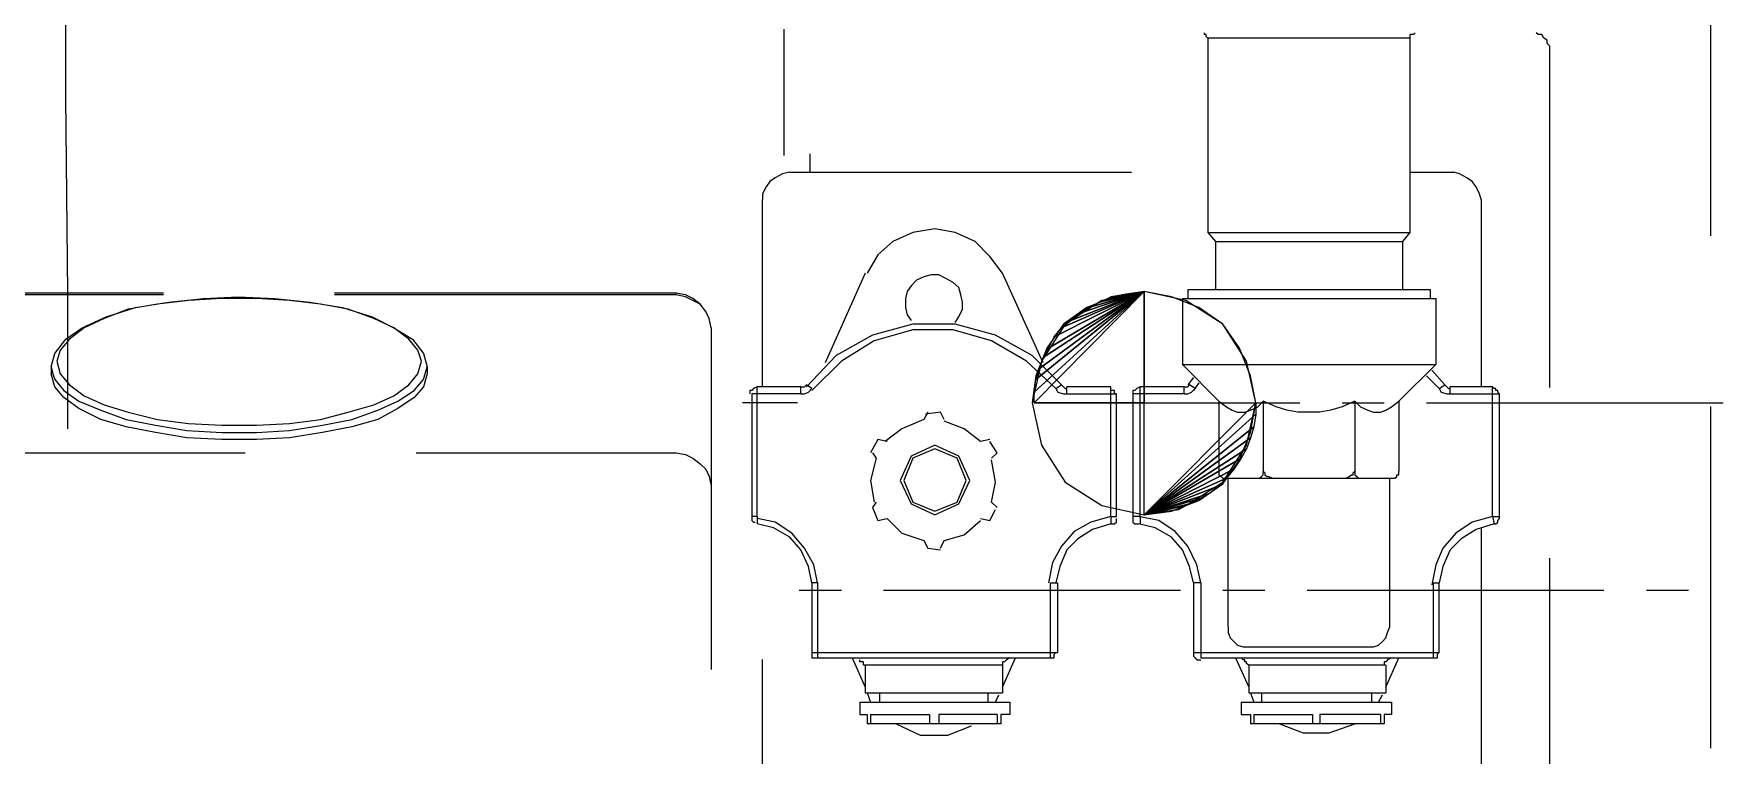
# Model space of a CAD drawing. Header units: inches. Extents: x -229 to 371, y -110 to 269.
# Drawn here: x 79.32 to 91.68, y 210.03 to 215.31 of the extents above; entities that cross this region are included whole.
import ezdxf

# ---------------------------------------------------------------- set-up
doc = ezdxf.new("R2010")
doc.units = ezdxf.units.IN
doc.header["$MEASUREMENT"] = 0
doc.linetypes.add('HIDDEN', pattern=[0.375, 0.25, -0.125])
doc.layers.get('0').update_dxf_attribs({"color": 10})

msp = doc.modelspace()

# ---------------------------------------------------------------- linework, layer by layer
at = {"color": 1, "linetype": 'HIDDEN', "ltscale": 10}
for p, q in [((91.58636, 220.08069), (91.58636, 205.13342)), ((79.5537, 215.24912), (79.5537, 215.54493)), ((84.81053, 214.41731), (84.81053, 215.34267)), ((87.88494, 215.30222), (87.88494, 215.31486)), ((89.4272, 215.31486), (89.41455, 215.30222)), ((90.32727, 215.30222), (90.3121, 215.31486)), ((79.5537, 214.84712), (79.5537, 215.24912)), ((87.89758, 215.30222), (87.88494, 215.30222)), ((87.89758, 215.28957), (87.89758, 215.30222)), ((87.91022, 215.27693), (87.89758, 215.28957)), ((89.38674, 215.27693), (87.91022, 215.27693)), ((87.91022, 215.27693), (87.91022, 213.8535)), ((89.39938, 215.30222), (89.38674, 215.30222)), ((89.38674, 215.30222), (89.38674, 215.28957)), ((89.38674, 215.28957), (89.38674, 215.27693)), ((89.38674, 215.27693), (89.38674, 213.8535)), ((89.38674, 215.27693), (89.38674, 215.27693)), ((89.38674, 215.27693), (89.38674, 215.27693)), ((89.41455, 215.30222), (89.39938, 215.30222)), ((90.35255, 215.30222), (90.32727, 215.30222)), ((90.36772, 215.27693), (90.35255, 215.30222)), ((90.393, 215.26176), (90.36772, 215.27693)), ((90.393, 215.23648), (90.393, 215.26176)), ((90.40817, 215.22131), (90.393, 215.23648)), ((90.40817, 215.22131), (90.40817, 205.22697)), ((79.56837, 213.41105), (79.5537, 214.84712)), ((85.00015, 214.29595), (85.00015, 214.42995)), ((84.70434, 214.22769), (84.67906, 214.18977)), ((84.7448, 214.2555), (84.70434, 214.22769)), ((84.79789, 214.28331), (84.7448, 214.2555)), ((84.85098, 214.29595), (84.79789, 214.28331)), ((84.85098, 214.29595), (87.91022, 214.29595)), ((89.38674, 214.29595), (89.71037, 214.29595)), ((89.75082, 214.28331), (89.71037, 214.29595)), ((89.71037, 214.29595), (89.71037, 214.29595)), ((89.80391, 214.2555), (89.75082, 214.28331)), ((89.84436, 214.22769), (89.80391, 214.2555)), ((89.87218, 214.18977), (89.84436, 214.22769)), ((84.67906, 214.18977), (84.65125, 214.13667)), ((84.65125, 214.13667), (84.65125, 214.09622)), ((84.65125, 212.72588), (84.65125, 214.09622)), ((84.65125, 214.09622), (84.65125, 214.09622)), ((89.89746, 214.13667), (89.87218, 214.18977)), ((89.9101, 214.09622), (89.89746, 214.13667)), ((89.9101, 214.09622), (89.9101, 212.72588)), ((85.75106, 213.8535), (85.60442, 213.78777)), ((85.91287, 213.88131), (85.75106, 213.8535)), ((86.06204, 213.8535), (85.91287, 213.88131)), ((86.20615, 213.78777), (86.06204, 213.8535)), ((87.91022, 213.8535), (87.96584, 213.78777)), ((87.91022, 213.8535), (89.38674, 213.8535)), ((89.38674, 213.8535), (89.33365, 213.78777)), ((85.60442, 213.78777), (85.4957, 213.69169)), ((86.31487, 213.67905), (86.20615, 213.78777)), ((87.96584, 213.78777), (87.96584, 213.43633)), ((87.96584, 213.78777), (89.33365, 213.78777)), ((89.33365, 213.78777), (89.33365, 213.43633)), ((85.4957, 213.69169), (85.41732, 213.55769)), ((86.40841, 213.55769), (86.31487, 213.67905)), ((85.40215, 213.55769), (85.10887, 212.90034)), ((85.41732, 213.55769), (85.41732, 213.55769)), ((85.73842, 213.46415), (85.7106, 213.42369)), ((85.77887, 213.5046), (85.73842, 213.46415)), ((85.83196, 213.52988), (85.77887, 213.5046)), ((85.88506, 213.54505), (85.83196, 213.52988)), ((85.94068, 213.54505), (85.88506, 213.54505)), ((85.99377, 213.51724), (85.94068, 213.54505)), ((86.04687, 213.48943), (85.99377, 213.51724)), ((86.08732, 213.4515), (86.04687, 213.48943)), ((86.70422, 212.90034), (86.40841, 213.55769)), ((84.01918, 213.41105), (74.61721, 213.41105)), ((84.01918, 213.39841), (74.61721, 213.39841)), ((79.56837, 212.41743), (79.56837, 213.41105)), ((80.22623, 213.33015), (80.00981, 213.29222)), ((80.06492, 213.30486), (80.30663, 213.34532)), ((80.45302, 213.35796), (80.22623, 213.33015)), ((80.30663, 213.34532), (80.56123, 213.3706)), ((80.69498, 213.3706), (80.45302, 213.35796)), ((80.56123, 213.3706), (80.81583, 213.38324)), ((80.94957, 213.3706), (80.69498, 213.3706)), ((80.81583, 213.38324), (81.08307, 213.3706)), ((81.19128, 213.35796), (80.94957, 213.3706)), ((81.08307, 213.3706), (81.33994, 213.34532)), ((81.41832, 213.33015), (81.19128, 213.35796)), ((81.33994, 213.34532), (81.57963, 213.30486)), ((81.61983, 213.29222), (81.41832, 213.33015)), ((84.01918, 213.39841), (84.01918, 213.41105)), ((84.08744, 213.39841), (84.01918, 213.41105)), ((84.08744, 213.38324), (84.01918, 213.39841)), ((84.14053, 213.3706), (84.08744, 213.39841)), ((84.14053, 213.35796), (84.08744, 213.38324)), ((84.19616, 213.33015), (84.14053, 213.3706)), ((84.19616, 213.33015), (84.14053, 213.35796)), ((84.23661, 213.27705), (84.19616, 213.33015)), ((84.23661, 213.27705), (84.19616, 213.33015)), ((85.7106, 213.42369), (85.69796, 213.3706)), ((85.69796, 213.3706), (85.69796, 213.30486)), ((86.10249, 213.39841), (86.08732, 213.4515)), ((86.11513, 213.34532), (86.10249, 213.39841)), ((86.11513, 213.29222), (86.11513, 213.34532)), ((86.63849, 212.60705), (87.44249, 213.42369)), ((86.63849, 212.68543), (87.44249, 213.42369)), ((87.44249, 213.42369), (86.63849, 212.60705)), ((87.44249, 213.42369), (86.63849, 212.68543)), ((86.65113, 212.77898), (87.44249, 213.42369)), ((87.44249, 213.42369), (86.65113, 212.77898)), ((86.67894, 212.85988), (87.44249, 213.42369)), ((87.44249, 213.42369), (86.67894, 212.85988)), ((86.70422, 212.94079), (87.44249, 213.42369)), ((87.44249, 213.42369), (86.70422, 212.94079)), ((86.74468, 213.00905), (87.44249, 213.42369)), ((87.44249, 213.42369), (86.74468, 213.00905)), ((86.78513, 213.08996), (87.44249, 213.42369)), ((87.44249, 213.42369), (86.78513, 213.08996)), ((86.83822, 213.15569), (87.44249, 213.42369)), ((87.44249, 213.42369), (86.83822, 213.15569)), ((87.13403, 213.35796), (86.86603, 213.18351)), ((86.90649, 213.21132), (87.44249, 213.42369)), ((87.44249, 213.42369), (86.90649, 213.21132)), ((86.97222, 213.26441), (87.44249, 213.42369)), ((87.44249, 213.42369), (86.97222, 213.26441)), ((87.22758, 213.38324), (87.02532, 213.30486)), ((87.03796, 213.30486), (87.44249, 213.42369)), ((87.44249, 213.42369), (87.03796, 213.30486)), ((87.03796, 213.30486), (87.11886, 213.34532)), ((87.11886, 213.34532), (87.44249, 213.42369)), ((87.44249, 213.42369), (87.11886, 213.34532)), ((87.11886, 213.34532), (87.19977, 213.38324)), ((87.11886, 213.34532), (87.11886, 213.34532)), ((87.44249, 213.42369), (87.13403, 213.35796)), ((87.19977, 213.38324), (87.44249, 213.42369)), ((87.44249, 213.42369), (87.19977, 213.38324)), ((87.19977, 213.38324), (87.28067, 213.39841)), ((87.19977, 213.38324), (87.19977, 213.38324)), ((87.44249, 213.42369), (87.22758, 213.38324)), ((87.28067, 213.39841), (87.44249, 213.42369)), ((87.44249, 213.42369), (87.28067, 213.39841)), ((87.28067, 213.39841), (87.36158, 213.41105)), ((87.28067, 213.39841), (87.28067, 213.39841)), ((87.36158, 213.41105), (87.44249, 213.42369)), ((87.36158, 213.41105), (87.36158, 213.41105)), ((87.44249, 211.78789), (87.44249, 213.42369)), ((87.74841, 213.35796), (87.44249, 213.42369)), ((87.64475, 213.38324), (87.44249, 213.42369)), ((87.44249, 213.42369), (87.44249, 212.60705)), ((87.44249, 213.42369), (87.44249, 213.42369)), ((87.84448, 213.30486), (87.64475, 213.38324)), ((87.72313, 213.3706), (87.72313, 212.8877)), ((87.72313, 213.3706), (89.57637, 213.3706)), ((88.01894, 213.18351), (87.74841, 213.35796)), ((87.76358, 213.43633), (87.76358, 213.3706)), ((87.76358, 213.43633), (89.53591, 213.43633)), ((89.53591, 213.43633), (89.53591, 213.3706)), ((89.57637, 213.3706), (89.57637, 212.8877)), ((79.67456, 213.15569), (79.85053, 213.2366)), ((79.83586, 213.22396), (79.68947, 213.15569)), ((80.00981, 213.29222), (79.83586, 213.22396)), ((79.85053, 213.2366), (80.06492, 213.30486)), ((81.57963, 213.30486), (81.79605, 213.2366)), ((81.80869, 213.22396), (81.61983, 213.29222)), ((81.79605, 213.2366), (81.95508, 213.15569)), ((81.95508, 213.15569), (81.80869, 213.22396)), ((84.26189, 213.22396), (84.23661, 213.27705)), ((84.26189, 213.22396), (84.23661, 213.27705)), ((84.27706, 213.15569), (84.26189, 213.22396)), ((84.27706, 213.15569), (84.26189, 213.22396)), ((85.69796, 213.30486), (85.7106, 213.25177)), ((85.7106, 213.25177), (85.73842, 213.21132)), ((85.73842, 213.21132), (85.73842, 213.21132)), ((86.06204, 213.19615), (86.08732, 213.2366)), ((86.08732, 213.2366), (86.11513, 213.29222)), ((86.83822, 213.15569), (86.90649, 213.21132)), ((87.02532, 213.30486), (86.85339, 213.18351)), ((86.90649, 213.21132), (86.97222, 213.26441)), ((86.90649, 213.21132), (86.90649, 213.21132)), ((86.97222, 213.26441), (87.03796, 213.30486)), ((86.97222, 213.26441), (86.97222, 213.26441)), ((87.03796, 213.30486), (87.03796, 213.30486)), ((88.01894, 213.18351), (87.84448, 213.30486)), ((79.5537, 213.07479), (79.67456, 213.15569)), ((79.68947, 213.15569), (79.58126, 213.07479)), ((82.06329, 213.07479), (81.95508, 213.15569)), ((81.95508, 213.15569), (82.09085, 213.07479)), ((84.27706, 213.15569), (84.27706, 201.46992)), ((85.45525, 213.1026), (85.18978, 212.95343)), ((85.75106, 213.18351), (85.45525, 213.1026)), ((85.75106, 213.14305), (85.46789, 213.06215)), ((86.06204, 213.18351), (85.75106, 213.18351)), ((86.04687, 213.14305), (85.75106, 213.14305)), ((86.32751, 213.06215), (86.04687, 213.14305)), ((86.35532, 213.1026), (86.06204, 213.18351)), ((86.62332, 212.95343), (86.35532, 213.1026)), ((86.86603, 213.18351), (86.69158, 212.91298)), ((86.85339, 213.18351), (86.73204, 213.00905)), ((86.74468, 213.00905), (86.78513, 213.08996)), ((86.78513, 213.08996), (86.83822, 213.15569)), ((86.78513, 213.08996), (86.78513, 213.08996)), ((86.83822, 213.15569), (86.83822, 213.15569)), ((88.19339, 212.91298), (88.01894, 213.18351)), ((88.14029, 213.00905), (88.01894, 213.18351)), ((79.44752, 212.87253), (79.47305, 212.9686)), ((79.47305, 212.9686), (79.5537, 213.07479)), ((79.51325, 212.99388), (79.48797, 212.91298)), ((79.58126, 213.07479), (79.51325, 212.99388)), ((82.13105, 212.99388), (82.06329, 213.07479)), ((82.09085, 213.07479), (82.1715, 212.9686)), ((82.15658, 212.91298), (82.13105, 212.99388)), ((82.1715, 212.9686), (82.19703, 212.87253)), ((85.46789, 213.06215), (85.23023, 212.91298)), ((86.58287, 212.91298), (86.32751, 213.06215)), ((86.73204, 213.00905), (86.65113, 212.80679)), ((86.70422, 212.94079), (86.74468, 213.00905)), ((86.74468, 213.00905), (86.74468, 213.00905)), ((88.2212, 212.80679), (88.14029, 213.00905)), ((79.44752, 212.87253), (79.44752, 212.81943)), ((79.44752, 212.87253), (79.46041, 212.81943)), ((79.48797, 212.91298), (79.51325, 212.81943)), ((82.13105, 212.81943), (82.15658, 212.91298)), ((82.1715, 212.77898), (82.19703, 212.87253)), ((82.19703, 212.87253), (82.19703, 212.81943)), ((85.18978, 212.95343), (84.97234, 212.72588)), ((85.23023, 212.91298), (85.0128, 212.69807)), ((86.79777, 212.71324), (86.58287, 212.91298)), ((86.83822, 212.73853), (86.62332, 212.95343)), ((86.69158, 212.91298), (86.62332, 212.60705)), ((86.65113, 212.77898), (86.67894, 212.85988)), ((86.67894, 212.85988), (86.70422, 212.94079)), ((86.67894, 212.85988), (86.67894, 212.85988)), ((86.70422, 212.94079), (86.70422, 212.94079)), ((87.72313, 212.8877), (87.99113, 212.6197)), ((87.72313, 212.8877), (89.57637, 212.8877)), ((88.26165, 212.60705), (88.19339, 212.91298)), ((89.57637, 212.8877), (89.30584, 212.6197)), ((89.6421, 212.73853), (89.54855, 212.84724)), ((79.47305, 212.72588), (79.44752, 212.81943)), ((79.46041, 212.81943), (79.47305, 212.77898)), ((79.47305, 212.77898), (79.54081, 212.69807)), ((79.54081, 212.64751), (79.47305, 212.72588)), ((79.51325, 212.81943), (79.58126, 212.73853)), ((79.58126, 212.73853), (79.68947, 212.66015)), ((81.95508, 212.66015), (82.06329, 212.73853)), ((82.06329, 212.73853), (82.13105, 212.81943)), ((82.10349, 212.69807), (82.1715, 212.77898)), ((82.1715, 212.72588), (82.10349, 212.64751)), ((82.19703, 212.81943), (82.1715, 212.72588)), ((84.58551, 212.71324), (84.57287, 212.69807)), ((84.61333, 212.72588), (84.58551, 212.71324)), ((84.58551, 212.71324), (84.58551, 212.71324)), ((84.61333, 211.77525), (84.61333, 212.72588)), ((84.93189, 212.72588), (84.61333, 212.72588)), ((84.93189, 212.67279), (84.93189, 212.72588)), ((84.93189, 212.72588), (84.94706, 212.72588)), ((84.94706, 212.72588), (84.9597, 212.72588)), ((84.9597, 212.72588), (84.97234, 212.73853)), ((85.0128, 212.71324), (84.97234, 212.73853)), ((84.97234, 212.73853), (84.97234, 212.73853)), ((84.97234, 212.72588), (84.97234, 212.72588)), ((84.98751, 212.68543), (85.0128, 212.71324)), ((85.0128, 212.71324), (85.0128, 212.71324)), ((86.65113, 212.80679), (86.62332, 212.60705)), ((86.63849, 212.68543), (86.65113, 212.77898)), ((86.65113, 212.77898), (86.65113, 212.77898)), ((86.79777, 212.71324), (86.83822, 212.73853)), ((86.79777, 212.71324), (86.81294, 212.68543)), ((86.83822, 212.73853), (86.85339, 212.72588)), ((86.85339, 212.72588), (86.86603, 212.71324)), ((86.86603, 212.71324), (86.87868, 212.71324)), ((86.87868, 212.67279), (86.87868, 212.72588)), ((87.19977, 212.72588), (86.87868, 212.72588)), ((86.87868, 212.71324), (86.87868, 212.71324)), ((87.19977, 211.77525), (87.19977, 212.72588)), ((87.19977, 212.69807), (87.19977, 212.71324)), ((87.19977, 212.71324), (87.19977, 212.71324)), ((87.38939, 212.71324), (87.37422, 212.69807)), ((87.41467, 212.72588), (87.38939, 212.71324)), ((87.38939, 212.71324), (87.38939, 212.71324)), ((87.41467, 211.77525), (87.41467, 212.72588)), ((87.73577, 212.72588), (87.41467, 212.72588)), ((87.73577, 212.67279), (87.73577, 212.72588)), ((87.73577, 212.72588), (87.74841, 212.72588)), ((87.74841, 212.72588), (87.76358, 212.72588)), ((87.80403, 212.79415), (87.76358, 212.73853)), ((87.76358, 212.72588), (87.77622, 212.73853)), ((87.81667, 212.71324), (87.77622, 212.73853)), ((87.77622, 212.73853), (87.77622, 212.73853)), ((87.78886, 212.68543), (87.81667, 212.71324)), ((87.84448, 212.7537), (87.80403, 212.69807)), ((87.81667, 212.71324), (87.81667, 212.71324)), ((88.26165, 212.60705), (88.2212, 212.80679)), ((89.60165, 212.71324), (89.5081, 212.80679)), ((89.60165, 212.71324), (89.6421, 212.73853)), ((89.60165, 212.71324), (89.61682, 212.68543)), ((89.6421, 212.73853), (89.65727, 212.72588)), ((89.65727, 212.72588), (89.66991, 212.71324)), ((89.66991, 212.71324), (89.68255, 212.71324)), ((89.68255, 212.67279), (89.68255, 212.72588)), ((89.99101, 212.72588), (89.68255, 212.72588)), ((89.68255, 212.71324), (89.68255, 212.71324)), ((89.99101, 211.77525), (89.99101, 212.72588)), ((90.00365, 212.71324), (89.99101, 212.72588)), ((89.99101, 212.72588), (89.99101, 212.72588)), ((90.01629, 212.71324), (90.00365, 212.71324)), ((90.01629, 212.69807), (90.01629, 212.71324)), ((79.54081, 212.69807), (79.64902, 212.6197)), ((79.64902, 212.5666), (79.54081, 212.64751)), ((79.64902, 212.6197), (79.81033, 212.55396)), ((79.68947, 212.66015), (79.83586, 212.59441)), ((79.83586, 212.59441), (80.00981, 212.53879)), ((81.61983, 212.53879), (81.80869, 212.59441)), ((81.80869, 212.59441), (81.95508, 212.66015)), ((81.83625, 212.55396), (81.98264, 212.6197)), ((81.98264, 212.6197), (82.10349, 212.69807)), ((82.10349, 212.64751), (81.98264, 212.5666)), ((84.90661, 212.60705), (84.50461, 212.60705)), ((84.57287, 212.69807), (84.5577, 212.69807)), ((84.5577, 212.69807), (84.5577, 212.68543)), ((84.5577, 212.68543), (84.5577, 212.67279)), ((84.5577, 212.67279), (84.5577, 212.67279)), ((84.93189, 212.67279), (84.57287, 212.67279)), ((84.57287, 212.67279), (84.57287, 211.77525)), ((84.93189, 212.67279), (84.9597, 212.67279)), ((84.9597, 212.67279), (84.98751, 212.68543)), ((85.0128, 212.69807), (85.0128, 212.69807)), ((86.62332, 212.60705), (86.69158, 212.2986)), ((86.62332, 212.60705), (86.62332, 212.60705)), ((86.63849, 212.60705), (86.63849, 212.68543)), ((86.63849, 212.68543), (86.63849, 212.68543)), ((86.63849, 212.60705), (88.26165, 212.60705)), ((87.44249, 212.60705), (86.63849, 212.60705)), ((86.81294, 212.68543), (86.85339, 212.67279)), ((86.81294, 212.60705), (88.58275, 212.60705)), ((86.85339, 212.67279), (86.87868, 212.67279)), ((86.87868, 212.67279), (87.24022, 212.67279)), ((86.87868, 212.67279), (86.87868, 212.67279)), ((87.21494, 212.69807), (87.19977, 212.69807)), ((87.22758, 212.69807), (87.21494, 212.69807)), ((87.22758, 212.68543), (87.22758, 212.69807)), ((87.22758, 212.67279), (87.22758, 212.68543)), ((87.24022, 212.67279), (87.22758, 212.67279)), ((87.24022, 211.77525), (87.24022, 212.67279)), ((87.37422, 212.69807), (87.36158, 212.69807)), ((87.36158, 212.69807), (87.36158, 212.68543)), ((87.36158, 212.68543), (87.36158, 212.67279)), ((87.73577, 212.67279), (87.36158, 212.67279)), ((87.36158, 212.67279), (87.36158, 211.77525)), ((87.36158, 212.67279), (87.36158, 212.67279)), ((87.44249, 211.78789), (87.44249, 212.60705)), ((87.44249, 212.60705), (88.26165, 212.60705)), ((88.26165, 212.60705), (87.44249, 211.78789)), ((87.44249, 211.78789), (88.26165, 212.60705)), ((87.73577, 212.67279), (87.76358, 212.67279)), ((87.76358, 212.67279), (87.78886, 212.68543)), ((87.99113, 212.6197), (87.99113, 212.10898)), ((87.99113, 212.6197), (88.04675, 212.57924)), ((88.19339, 212.2986), (88.26165, 212.60705)), ((88.2212, 212.39215), (88.26165, 212.60705)), ((88.26165, 212.60705), (88.26165, 212.52615)), ((88.27429, 212.57924), (88.31475, 212.6197)), ((88.31475, 212.6197), (88.31475, 212.10898)), ((88.40829, 212.57924), (88.31475, 212.6197)), ((88.98474, 212.6197), (88.8912, 212.57924)), ((88.8912, 212.60705), (89.19965, 212.60705)), ((88.98474, 212.6197), (88.98474, 212.10898)), ((88.98474, 212.6197), (89.0252, 212.57924)), ((89.25274, 212.57924), (89.30584, 212.6197)), ((89.30584, 212.6197), (89.30584, 212.10898)), ((89.5081, 212.60705), (91.67991, 212.60705)), ((89.61682, 212.68543), (89.65727, 212.67279)), ((89.65727, 212.67279), (89.68255, 212.67279)), ((89.68255, 212.67279), (90.0441, 212.67279)), ((89.68255, 212.67279), (89.68255, 212.67279)), ((90.03146, 212.69807), (90.01629, 212.69807)), ((90.03146, 212.68543), (90.03146, 212.69807)), ((90.0441, 212.67279), (90.03146, 212.68543)), ((90.0441, 211.77525), (90.0441, 212.67279)), ((79.81033, 212.4857), (79.64902, 212.5666)), ((79.81033, 212.55396), (79.99691, 212.4857)), ((79.99691, 212.4326), (79.81033, 212.4857)), ((79.99691, 212.4857), (80.21131, 212.44524)), ((80.00981, 212.53879), (80.22623, 212.4857)), ((80.22623, 212.4857), (80.45302, 212.45789)), ((81.19128, 212.45789), (81.41832, 212.4857)), ((81.41832, 212.4857), (81.61983, 212.53879)), ((81.43324, 212.44524), (81.64738, 212.4857)), ((81.64738, 212.4857), (81.83625, 212.55396)), ((81.83625, 212.4857), (81.64738, 212.4326)), ((81.98264, 212.5666), (81.83625, 212.4857)), ((85.83196, 212.4857), (85.67015, 212.41743)), ((85.85977, 212.53879), (85.83196, 212.4857)), ((85.95332, 212.53879), (85.8446, 212.52615)), ((85.98113, 212.4857), (85.95332, 212.53879)), ((86.12777, 212.41743), (85.98113, 212.47305)), ((85.98113, 212.47305), (85.98113, 212.47305)), ((88.26165, 212.52615), (87.44249, 211.78789)), ((87.44249, 211.78789), (88.26165, 212.52615)), ((88.04675, 212.57924), (88.0872, 212.55396)), ((88.0872, 212.55396), (88.12765, 212.53879)), ((88.12765, 212.53879), (88.18075, 212.53879)), ((88.18075, 212.53879), (88.2212, 212.55396)), ((88.2212, 212.55396), (88.27429, 212.57924)), ((88.26165, 212.52615), (88.24648, 212.4326)), ((88.26165, 212.52615), (88.26165, 212.52615)), ((88.48667, 212.55396), (88.40829, 212.57924)), ((88.56758, 212.53879), (88.48667, 212.55396)), ((88.64848, 212.53879), (88.56758, 212.53879)), ((88.72939, 212.53879), (88.64848, 212.53879)), ((88.81029, 212.55396), (88.72939, 212.53879)), ((88.8912, 212.57924), (88.81029, 212.55396)), ((89.0252, 212.57924), (89.08082, 212.55396)), ((89.08082, 212.55396), (89.12127, 212.53879)), ((89.12127, 212.53879), (89.17184, 212.53879)), ((89.17184, 212.53879), (89.21229, 212.55396)), ((89.21229, 212.55396), (89.25274, 212.57924)), ((80.21131, 212.39215), (79.99691, 212.4326)), ((80.21131, 212.44524), (80.44038, 212.40479)), ((80.44038, 212.3517), (80.21131, 212.39215)), ((80.44038, 212.40479), (80.69498, 212.39215)), ((80.69498, 212.33906), (80.44038, 212.3517)), ((80.45302, 212.45789), (80.69498, 212.44524)), ((80.69498, 212.44524), (80.94957, 212.44524)), ((80.69498, 212.39215), (80.94957, 212.39215)), ((80.94957, 212.44524), (81.19128, 212.45789)), ((80.94957, 212.39215), (81.19128, 212.40479)), ((81.19128, 212.3517), (80.94957, 212.33906)), ((81.19128, 212.40479), (81.43324, 212.44524)), ((81.43324, 212.39215), (81.19128, 212.3517)), ((81.64738, 212.4326), (81.43324, 212.39215)), ((85.67015, 212.41743), (85.54879, 212.32389)), ((86.2466, 212.32389), (86.12777, 212.41743)), ((88.24648, 212.4326), (87.44249, 211.78789)), ((87.44249, 211.78789), (88.24648, 212.4326)), ((88.2212, 212.3517), (87.44249, 211.78789)), ((87.44249, 211.78789), (88.2212, 212.3517)), ((88.14029, 212.18989), (88.2212, 212.39215)), ((88.2212, 212.3517), (88.19339, 212.27079)), ((88.24648, 212.4326), (88.2212, 212.3517)), ((88.2212, 212.3517), (88.2212, 212.3517)), ((88.24648, 212.4326), (88.24648, 212.4326)), ((74.61721, 212.24298), (84.01918, 212.24298)), ((80.94957, 212.33906), (80.69498, 212.33906)), ((84.01918, 212.24298), (84.08744, 212.23034)), ((84.08744, 212.23034), (84.14053, 212.20253)), ((85.4957, 212.33906), (85.44261, 212.24298)), ((85.45525, 212.24298), (85.48306, 212.20253)), ((85.56396, 212.32389), (85.4957, 212.33906)), ((85.54879, 212.32389), (85.54879, 212.32389)), ((85.73842, 212.2177), (85.65751, 212.04072)), ((85.91287, 212.2986), (85.73842, 212.2177)), ((85.91287, 212.27079), (85.75106, 212.20253)), ((86.08732, 212.2177), (85.91287, 212.2986)), ((86.07468, 212.20253), (85.91287, 212.27079)), ((86.16823, 212.04072), (86.08732, 212.2177)), ((86.31487, 212.33906), (86.2466, 212.32389)), ((86.36796, 212.24298), (86.31487, 212.32389)), ((86.32751, 212.20253), (86.36796, 212.24298)), ((86.69158, 212.2986), (86.86603, 212.02808)), ((88.19339, 212.27079), (87.44249, 211.78789)), ((87.44249, 211.78789), (88.19339, 212.27079)), ((88.01894, 212.02808), (88.19339, 212.2986)), ((88.19339, 212.27079), (88.15294, 212.20253)), ((88.19339, 212.27079), (88.19339, 212.27079)), ((84.14053, 212.20253), (84.19616, 212.16207)), ((84.19616, 212.16207), (84.23661, 212.12162)), ((84.23661, 212.12162), (84.26189, 212.06853)), ((85.48306, 212.20253), (85.44261, 212.04072)), ((85.75106, 212.20253), (85.68532, 212.04072)), ((86.14041, 212.04072), (86.07468, 212.20253)), ((86.35532, 212.02808), (86.32751, 212.18989)), ((86.32751, 212.18989), (86.32751, 212.18989)), ((88.15294, 212.20253), (87.44249, 211.78789)), ((87.44249, 211.78789), (88.15294, 212.20253)), ((88.09984, 212.12162), (87.44249, 211.78789)), ((87.44249, 211.78789), (88.09984, 212.12162)), ((87.99113, 212.10898), (87.99113, 212.09634)), ((87.99113, 212.09634), (87.99113, 212.08117)), ((88.01894, 212.01543), (88.14029, 212.18989)), ((88.09984, 212.12162), (88.04675, 212.05589)), ((88.15294, 212.20253), (88.09984, 212.12162)), ((88.09984, 212.12162), (88.09984, 212.12162)), ((88.15294, 212.20253), (88.15294, 212.20253)), ((88.31475, 212.10898), (88.32739, 212.09634)), ((88.31475, 212.09634), (88.31475, 212.10898)), ((88.31475, 212.08117), (88.31475, 212.09634)), ((88.32739, 212.09634), (88.32739, 212.08117)), ((88.9721, 212.09634), (88.98474, 212.10898)), ((88.9721, 212.08117), (88.9721, 212.09634)), ((88.98474, 212.10898), (88.98474, 212.09634)), ((88.98474, 212.09634), (88.98474, 212.08117)), ((89.30584, 212.09634), (89.30584, 212.10898)), ((89.30584, 212.08117), (89.30584, 212.09634)), ((84.26189, 212.06853), (84.27706, 212.00026)), ((85.44261, 212.04072), (85.46789, 211.88143)), ((85.65751, 212.04072), (85.73842, 211.86879)), ((85.68532, 212.04072), (85.75106, 211.88143)), ((86.07468, 211.88143), (86.14041, 212.04072)), ((86.08732, 211.86879), (86.16823, 212.04072)), ((86.32751, 211.88143), (86.35532, 212.02808)), ((86.86603, 212.02808), (87.13403, 211.85615)), ((88.04675, 212.05589), (87.44249, 211.78789)), ((87.44249, 211.78789), (88.04675, 212.05589)), ((87.99113, 212.00026), (87.44249, 211.78789)), ((87.44249, 211.78789), (87.99113, 212.00026)), ((87.74841, 211.85615), (88.01894, 212.02808)), ((87.84448, 211.89408), (88.01894, 212.01543)), ((87.99113, 212.00026), (87.92539, 211.94717)), ((87.99113, 212.08117), (88.0063, 212.06853)), ((88.04675, 212.05589), (87.99113, 212.00026)), ((87.99113, 212.00026), (87.99113, 212.00026)), ((88.0063, 212.06853), (88.0063, 212.06853)), ((88.0063, 212.06853), (88.01894, 212.05589)), ((88.01894, 212.05589), (88.03158, 212.05589)), ((88.03158, 212.05589), (88.04675, 212.05589)), ((88.04675, 212.05589), (88.05939, 212.05589)), ((88.04675, 212.05589), (88.04675, 212.05589)), ((88.04675, 212.05589), (88.04675, 212.05589)), ((88.05939, 210.96872), (88.05939, 212.05589)), ((88.05939, 212.05589), (89.2401, 212.05589)), ((88.24648, 212.05589), (88.26165, 212.05589)), ((88.26165, 212.05589), (88.27429, 212.05589)), ((88.27429, 212.05589), (88.28694, 212.05589)), ((88.28694, 212.05589), (88.30211, 212.06853)), ((88.28694, 212.05589), (88.28694, 212.05589)), ((88.30211, 212.06853), (88.31475, 212.08117)), ((88.31475, 212.08117), (88.31475, 212.08117)), ((88.32739, 212.08117), (88.34256, 212.06853)), ((88.34256, 212.06853), (88.3552, 212.06853)), ((88.3552, 212.06853), (88.38301, 212.05589)), ((88.38301, 212.05589), (88.39565, 212.05589)), ((88.39565, 212.05589), (88.42094, 212.05589)), ((88.42094, 212.05589), (88.44875, 212.05589)), ((88.44875, 212.05589), (88.46139, 212.05589)), ((88.8381, 212.05589), (88.85075, 212.05589)), ((88.85075, 212.05589), (88.87856, 212.05589)), ((88.87856, 212.05589), (88.90384, 212.05589)), ((88.90384, 212.05589), (88.91901, 212.05589)), ((88.91901, 212.05589), (88.94429, 212.06853)), ((88.94429, 212.06853), (88.95946, 212.08117)), ((88.95946, 212.08117), (88.9721, 212.08117)), ((88.98474, 212.08117), (88.99991, 212.06853)), ((88.99991, 212.06853), (88.99991, 212.06853)), ((88.99991, 212.06853), (89.01256, 212.05589)), ((89.01256, 212.05589), (89.0252, 212.05589)), ((89.0252, 212.05589), (89.04037, 212.05589)), ((89.04037, 212.05589), (89.05301, 212.05589)), ((89.2401, 210.96872), (89.2401, 212.05589)), ((89.2401, 212.05589), (89.25274, 212.05589)), ((89.25274, 212.05589), (89.26539, 212.05589)), ((89.26539, 212.05589), (89.26539, 212.05589)), ((89.26539, 212.05589), (89.27803, 212.05589)), ((89.27803, 212.05589), (89.2932, 212.06853)), ((89.2932, 212.06853), (89.2932, 212.08117)), ((89.2932, 212.08117), (89.30584, 212.08117)), ((85.48306, 211.88143), (85.45525, 211.84098)), ((85.46789, 211.88143), (85.46789, 211.88143)), ((85.73842, 211.86879), (85.91287, 211.78789)), ((85.75106, 211.88143), (85.91287, 211.8157)), ((85.91287, 211.8157), (86.07468, 211.88143)), ((85.91287, 211.78789), (86.08732, 211.86879)), ((86.36796, 211.84098), (86.32751, 211.88143)), ((87.13403, 211.85615), (87.44249, 211.78789)), ((87.92539, 211.94717), (87.44249, 211.78789)), ((87.44249, 211.78789), (87.92539, 211.94717)), ((87.85713, 211.90925), (87.44249, 211.78789)), ((87.44249, 211.78789), (87.85713, 211.90925)), ((87.77622, 211.86879), (87.44249, 211.78789)), ((87.44249, 211.78789), (87.77622, 211.86879)), ((87.44249, 211.78789), (87.74841, 211.85615)), ((87.64475, 211.8157), (87.84448, 211.89408)), ((87.77622, 211.86879), (87.69784, 211.82834)), ((87.85713, 211.90925), (87.77622, 211.86879)), ((87.77622, 211.86879), (87.77622, 211.86879)), ((87.92539, 211.94717), (87.85713, 211.90925)), ((87.85713, 211.90925), (87.85713, 211.90925)), ((87.92539, 211.94717), (87.92539, 211.94717)), ((84.61333, 211.77525), (84.57287, 211.77525)), ((84.57287, 211.77525), (84.57287, 211.7626)), ((84.57287, 211.7626), (84.57287, 211.74743)), ((84.57287, 211.74743), (84.58551, 211.73479)), ((84.58551, 211.73479), (84.58551, 211.73479)), ((84.58551, 211.73479), (84.59816, 211.73479)), ((84.59816, 211.73479), (84.59816, 211.73479)), ((84.61333, 211.77525), (84.61333, 211.72215)), ((84.7448, 211.73479), (84.61333, 211.7626)), ((84.61333, 211.7626), (84.61333, 211.7626)), ((84.73215, 211.69434), (84.61333, 211.72215)), ((84.61333, 211.72215), (84.61333, 211.72215)), ((84.86615, 211.65389), (84.7448, 211.73479)), ((85.45525, 211.84098), (85.4957, 211.74743)), ((85.4957, 211.74743), (85.56396, 211.7626)), ((85.56396, 211.7626), (85.67015, 211.65389)), ((86.12777, 211.64125), (86.2466, 211.74743)), ((86.2466, 211.7626), (86.31487, 211.74743)), ((86.2466, 211.74743), (86.2466, 211.74743)), ((86.31487, 211.74743), (86.35532, 211.82834)), ((87.05313, 211.73479), (86.93177, 211.66653)), ((87.19977, 211.77525), (87.05313, 211.73479)), ((87.19977, 211.72215), (87.06577, 211.6817)), ((87.19977, 211.77525), (87.19977, 211.72215)), ((87.19977, 211.77525), (87.24022, 211.77525)), ((87.19977, 211.72215), (87.21494, 211.72215)), ((87.21494, 211.72215), (87.22758, 211.72215)), ((87.22758, 211.72215), (87.24022, 211.73479)), ((87.24022, 211.74743), (87.24022, 211.7626)), ((87.24022, 211.7626), (87.24022, 211.7626)), ((87.24022, 211.73479), (87.24022, 211.74743)), ((87.41467, 211.77525), (87.36158, 211.77525)), ((87.36158, 211.77525), (87.36158, 211.74743)), ((87.36158, 211.74743), (87.36158, 211.73479)), ((87.36158, 211.73479), (87.37422, 211.72215)), ((87.37422, 211.72215), (87.38939, 211.72215)), ((87.38939, 211.72215), (87.40203, 211.72215)), ((87.5512, 211.74743), (87.40203, 211.77525)), ((87.40203, 211.77525), (87.40203, 211.77525)), ((87.40203, 211.72215), (87.40203, 211.72215)), ((87.52339, 211.69434), (87.40203, 211.72215)), ((87.40203, 211.72215), (87.40203, 211.72215)), ((87.41467, 211.77525), (87.41467, 211.72215)), ((87.69784, 211.82834), (87.44249, 211.78789)), ((87.44249, 211.78789), (87.69784, 211.82834)), ((87.44249, 211.78789), (87.64475, 211.8157)), ((87.61694, 211.8157), (87.44249, 211.78789)), ((87.44249, 211.78789), (87.61694, 211.8157)), ((87.53603, 211.80306), (87.44249, 211.78789)), ((87.44249, 211.78789), (87.44249, 211.78789)), ((87.61694, 211.8157), (87.53603, 211.80306)), ((87.53603, 211.80306), (87.53603, 211.80306)), ((87.67003, 211.66653), (87.5512, 211.74743)), ((87.69784, 211.82834), (87.61694, 211.8157)), ((87.61694, 211.8157), (87.61694, 211.8157)), ((87.69784, 211.82834), (87.69784, 211.82834)), ((89.84436, 211.73479), (89.72301, 211.65389)), ((89.99101, 211.77525), (89.84436, 211.73479)), ((90.00365, 211.72215), (89.87218, 211.6817)), ((89.99101, 211.77525), (90.0441, 211.77525)), ((89.99101, 211.77525), (90.00365, 211.72215)), ((90.00365, 211.72215), (90.01629, 211.72215)), ((90.01629, 211.72215), (90.03146, 211.73479)), ((90.03146, 211.74743), (90.0441, 211.7626)), ((90.03146, 211.73479), (90.03146, 211.74743)), ((90.0441, 211.7626), (90.0441, 211.77525)), ((90.0441, 211.77525), (90.0441, 211.77525)), ((84.65125, 208.23058), (84.65125, 211.70698)), ((84.85098, 211.62608), (84.73215, 211.69434)), ((84.93189, 211.53253), (84.85098, 211.62608)), ((84.9597, 211.54517), (84.86615, 211.65389)), ((85.67015, 211.65389), (85.83196, 211.60079)), ((85.83196, 211.60079), (85.85977, 211.54517)), ((85.83196, 211.60079), (85.83196, 211.60079)), ((85.95332, 211.54517), (85.98113, 211.60079)), ((85.98113, 211.60079), (86.12777, 211.64125)), ((86.93177, 211.66653), (86.83822, 211.56034)), ((86.95958, 211.61344), (86.87868, 211.53253)), ((87.06577, 211.6817), (86.95958, 211.61344)), ((87.64475, 211.62608), (87.52339, 211.69434)), ((87.72313, 211.53253), (87.64475, 211.62608)), ((87.76358, 211.56034), (87.67003, 211.66653)), ((89.72301, 211.65389), (89.62946, 211.54517)), ((89.76346, 211.61344), (89.68255, 211.53253)), ((89.87218, 211.6817), (89.76346, 211.61344)), ((89.9101, 211.69434), (89.9101, 208.23058)), ((84.98751, 211.41117), (84.93189, 211.53253)), ((85.02797, 211.42381), (84.9597, 211.54517)), ((85.85977, 211.54517), (85.95332, 211.53253)), ((86.83822, 211.56034), (86.77249, 211.43898)), ((86.87868, 211.53253), (86.82558, 211.41117)), ((87.77622, 211.41117), (87.72313, 211.53253)), ((87.82931, 211.42381), (87.76358, 211.56034)), ((89.62946, 211.54517), (89.57637, 211.42381)), ((89.68255, 211.53253), (89.62946, 211.41117)), ((85.0128, 211.28981), (84.98751, 211.41117)), ((85.05325, 211.28981), (85.02797, 211.42381)), ((86.77249, 211.43898), (86.74468, 211.28981)), ((86.82558, 211.41117), (86.79777, 211.28981)), ((87.80403, 211.28981), (87.77622, 211.41117)), ((87.85713, 211.28981), (87.82931, 211.42381)), ((89.57637, 211.42381), (89.54855, 211.27717)), ((89.62946, 211.41117), (89.60165, 211.28981)), ((84.91925, 211.23672), (85.23023, 211.23672)), ((85.05325, 211.28981), (85.0128, 211.28981)), ((85.0128, 211.28981), (85.0128, 210.78163)), ((85.05325, 211.28981), (85.05325, 210.74117)), ((85.53615, 211.23672), (87.71048, 211.23672)), ((86.74468, 211.28981), (86.74468, 211.28981)), ((86.75732, 210.74117), (86.75732, 211.28981)), ((86.75732, 211.28981), (86.81294, 211.28981)), ((86.79777, 211.28981), (86.79777, 211.28981)), ((86.81294, 210.78163), (86.81294, 211.28981)), ((87.85713, 211.28981), (87.80403, 211.28981)), ((87.80403, 211.28981), (87.80403, 210.78163)), ((87.85713, 211.28981), (87.85713, 210.74117)), ((88.01894, 211.23672), (88.32739, 211.23672)), ((88.63584, 211.23672), (90.80764, 211.23672)), ((89.54855, 211.27717), (89.54855, 211.27717)), ((89.5612, 211.28981), (89.60165, 211.28981)), ((89.5612, 210.74117), (89.5612, 211.28981)), ((89.60165, 210.78163), (89.60165, 211.28981)), ((89.60165, 211.28981), (89.60165, 211.28981)), ((91.11862, 211.23672), (91.42708, 211.23672)), ((88.05939, 210.96872), (88.05939, 210.92827)), ((88.05939, 210.92827), (88.07203, 210.88781)), ((88.07203, 210.88781), (88.09984, 210.86253)), ((88.09984, 210.86253), (88.12765, 210.83472)), ((89.1592, 210.83472), (89.18701, 210.86253)), ((89.18701, 210.86253), (89.21229, 210.88781)), ((89.21229, 210.88781), (89.22493, 210.92827)), ((89.22493, 210.92827), (89.2401, 210.96872)), ((89.2401, 210.96872), (89.2401, 210.96872)), ((85.0128, 210.78163), (86.81294, 210.78163)), ((85.0128, 210.78163), (85.0128, 210.76898)), ((85.0128, 210.76898), (85.0128, 210.75382)), ((85.0128, 210.75382), (85.0128, 210.74117)), ((85.0128, 210.74117), (85.02797, 210.74117)), ((85.02797, 210.74117), (85.04061, 210.74117)), ((85.04061, 210.74117), (85.05325, 210.74117)), ((85.05325, 210.74117), (86.75732, 210.74117)), ((85.05325, 210.74117), (85.05325, 210.74117)), ((85.30861, 210.74117), (85.40215, 210.52627)), ((86.40841, 210.52627), (86.50196, 210.74117)), ((86.46151, 210.74117), (86.43622, 210.72853)), ((86.75732, 210.74117), (86.75732, 210.74117)), ((86.75732, 210.74117), (86.77249, 210.74117)), ((86.77249, 210.74117), (86.78513, 210.74117)), ((86.78513, 210.76898), (86.79777, 210.78163)), ((86.78513, 210.75382), (86.78513, 210.76898)), ((86.78513, 210.74117), (86.78513, 210.75382)), ((86.79777, 210.78163), (86.79777, 210.78163)), ((87.80403, 210.78163), (89.60165, 210.78163)), ((87.80403, 210.78163), (87.80403, 210.75382)), ((87.80403, 210.75382), (87.80403, 210.75382)), ((87.80403, 210.75382), (87.81667, 210.74117)), ((87.81667, 210.74117), (87.82931, 210.72853)), ((87.85713, 210.74117), (89.5612, 210.74117)), ((88.11248, 210.74117), (88.20856, 210.52627)), ((88.12765, 210.83472), (88.16811, 210.82208)), ((88.16811, 210.72853), (88.15294, 210.74117)), ((88.15294, 210.74117), (88.15294, 210.74117)), ((88.16811, 210.82208), (88.20856, 210.82208)), ((88.20856, 210.82208), (89.09346, 210.82208)), ((88.20856, 210.82208), (88.20856, 210.82208)), ((89.09346, 210.82208), (89.12127, 210.82208)), ((89.12127, 210.82208), (89.1592, 210.83472)), ((89.21229, 210.52627), (89.30584, 210.74117)), ((89.25274, 210.74117), (89.22493, 210.72853)), ((89.5612, 210.74117), (89.5612, 210.74117)), ((89.5612, 210.74117), (89.57637, 210.74117)), ((89.57637, 210.74117), (89.58901, 210.74117)), ((89.58901, 210.76898), (89.60165, 210.78163)), ((89.58901, 210.75382), (89.58901, 210.76898)), ((89.58901, 210.74117), (89.58901, 210.75382)), ((89.60165, 210.78163), (89.60165, 210.78163)), ((85.36423, 210.71336), (85.36423, 210.72853)), ((85.36423, 210.72853), (85.36423, 210.72853)), ((85.37687, 210.71336), (85.36423, 210.71336)), ((85.38951, 210.71336), (85.37687, 210.71336)), ((85.38951, 210.70072), (85.38951, 210.71336)), ((85.38951, 210.68808), (85.38951, 210.70072)), ((85.40215, 210.68808), (85.38951, 210.68808)), ((86.40841, 210.68808), (85.40215, 210.68808)), ((85.40215, 210.68808), (85.40215, 210.48582)), ((86.42106, 210.71336), (86.40841, 210.71336)), ((86.40841, 210.71336), (86.40841, 210.70072)), ((86.40841, 210.70072), (86.40841, 210.68808)), ((86.40841, 210.68808), (86.40841, 210.48582)), ((86.40841, 210.68808), (86.40841, 210.68808)), ((86.43622, 210.72853), (86.42106, 210.71336)), ((86.43622, 210.72853), (86.43622, 210.72853)), ((87.82931, 210.72853), (87.82931, 210.72853)), ((87.82931, 210.72853), (87.85713, 210.72853)), ((87.85713, 210.72853), (87.85713, 210.72853)), ((88.18075, 210.72853), (88.16811, 210.72853)), ((88.18075, 210.71336), (88.18075, 210.72853)), ((88.19339, 210.71336), (88.18075, 210.71336)), ((88.19339, 210.70072), (88.19339, 210.71336)), ((88.20856, 210.68808), (88.19339, 210.70072)), ((89.21229, 210.68808), (88.20856, 210.68808)), ((88.20856, 210.68808), (88.20856, 210.48582)), ((89.21229, 210.71336), (89.19965, 210.71336)), ((89.19965, 210.71336), (89.19965, 210.70072)), ((89.19965, 210.70072), (89.19965, 210.68808)), ((89.19965, 210.68808), (89.19965, 210.68808)), ((89.22493, 210.72853), (89.21229, 210.71336)), ((89.21229, 210.68808), (89.21229, 210.48582)), ((89.22493, 210.72853), (89.22493, 210.72853)), ((85.40215, 210.52627), (85.40215, 210.52627)), ((85.40215, 210.52627), (85.40215, 210.5111)), ((85.40215, 210.48582), (86.40841, 210.48582)), ((85.41732, 210.48582), (85.44261, 210.41755)), ((85.50834, 210.48582), (85.50834, 210.41755)), ((86.2997, 210.48582), (86.2997, 210.41755)), ((86.40841, 210.52627), (86.40841, 210.52627)), ((86.40841, 210.5111), (86.40841, 210.5111)), ((88.20856, 210.52627), (88.20856, 210.52627)), ((88.20856, 210.52627), (88.20856, 210.5111)), ((88.20856, 210.48582), (89.21229, 210.48582)), ((88.2212, 210.48582), (88.24648, 210.41755)), ((88.30211, 210.48582), (88.30211, 210.41755)), ((89.1061, 210.48582), (89.1061, 210.41755)), ((89.21229, 210.52627), (89.21229, 210.52627)), ((89.21229, 210.5111), (89.21229, 210.5111)), ((85.36423, 210.41755), (85.36423, 210.32653)), ((85.36423, 210.41755), (86.46151, 210.41755)), ((86.35532, 210.41755), (86.3806, 210.47065)), ((86.46151, 210.41755), (86.46151, 210.32653)), ((88.15294, 210.41755), (89.25274, 210.41755)), ((88.15294, 210.41755), (88.15294, 210.32653)), ((89.1592, 210.41755), (89.18701, 210.47065)), ((89.25274, 210.41755), (89.25274, 210.32653)), ((85.36423, 210.32653), (85.41732, 210.32653)), ((85.41732, 210.32653), (85.41732, 210.25827)), ((86.39577, 210.25827), (85.41732, 210.25827)), ((85.44261, 210.32653), (85.44261, 210.25827)), ((85.44261, 210.32653), (85.87242, 210.32653)), ((85.6297, 210.25827), (85.80415, 210.17736)), ((85.87242, 210.32653), (85.87242, 210.25827)), ((85.94068, 210.32653), (85.94068, 210.25827)), ((86.36796, 210.32653), (85.94068, 210.32653)), ((86.00641, 210.17736), (86.18087, 210.24563)), ((86.18087, 210.24563), (86.18087, 210.24563)), ((86.36796, 210.32653), (86.36796, 210.25827)), ((86.39577, 210.32653), (86.39577, 210.25827)), ((86.46151, 210.32653), (86.39577, 210.32653)), ((88.15294, 210.32653), (88.2212, 210.32653)), ((88.2212, 210.32653), (88.2212, 210.25827)), ((89.19965, 210.25827), (88.2212, 210.25827)), ((88.24648, 210.32653), (88.67629, 210.32653)), ((88.24648, 210.32653), (88.24648, 210.25827)), ((88.43358, 210.25827), (88.60803, 210.19253)), ((88.67629, 210.32653), (88.67629, 210.25827)), ((89.17184, 210.32653), (88.72939, 210.32653)), ((88.72939, 210.32653), (88.72939, 210.25827)), ((88.79765, 210.19253), (88.98474, 210.25827)), ((88.98474, 210.25827), (88.98474, 210.25827)), ((89.17184, 210.32653), (89.17184, 210.25827)), ((89.25274, 210.32653), (89.19965, 210.32653)), ((89.19965, 210.32653), (89.19965, 210.25827)), ((85.80415, 210.17736), (86.00641, 210.17736)), ((88.60803, 210.19253), (88.79765, 210.19253))]:
    msp.add_line(p, q, dxfattribs=at)

doc.saveas('drawing.dxf')
